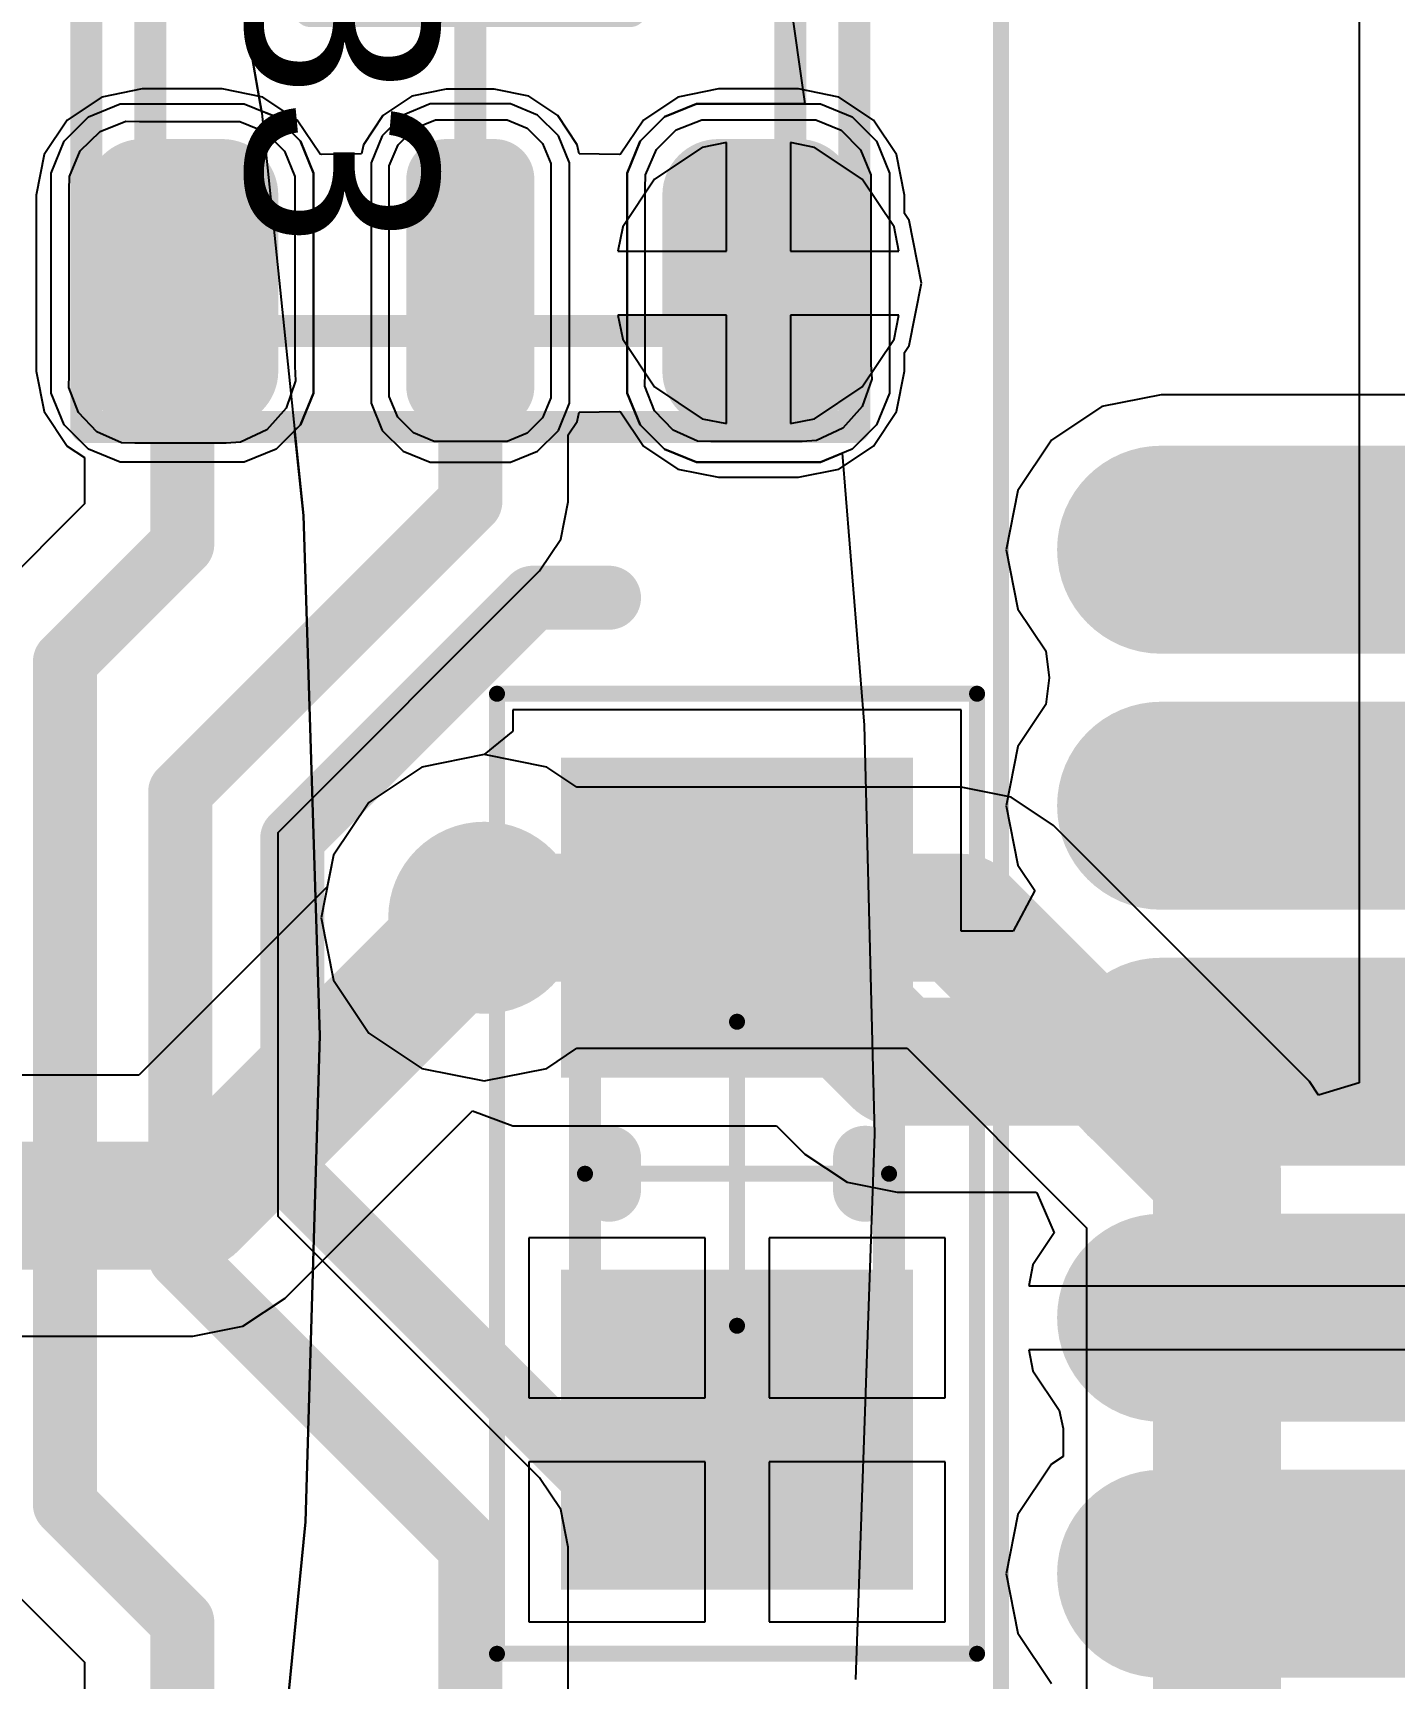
# Model space of a CAD drawing. Header units: inches. Extents: x -27 to 142, y -1 to 42.
# Drawn here: x 46.3 to 50.55, y 17.12 to 22.26 of the extents above; entities that cross this region are included whole.
import ezdxf

# ---------------------------------------------------------------- set-up
doc = ezdxf.new("R2010")
doc.units = ezdxf.units.IN
for name, color, linetype in [('Bottom Layer', 5, 'Continuous'), ('Bottom Overlay', 54, 'Continuous'), ('Bottom Paste', 16, 'Continuous'), ('Bottom Solder', 6, 'Continuous'), ('Mechanical 13', 56, 'Continuous'), ('Mechanical 15', 56, 'Continuous'), ('Top Layer', 1, 'Continuous'), ('Top Overlay', 2, 'Continuous'), ('Top Paste', 8, 'Continuous'), ('Top Solder', 216, 'Continuous'), ('Via Holes', 16, 'Continuous')]:
    doc.layers.add(name, color=color, linetype=linetype)
doc.styles.add('Arial', font='', dxfattribs={"height": 0.2})
doc.styles.get('Arial').set_extended_font_data('Arial')

# ---------------------------------------------------------------- blocks, each defined once
blk = doc.blocks.new('TQFP80P1200X1200X120_44N_B_765')
at = {"layer": 'Bottom Layer'}
h = blk.add_hatch(color=5, dxfattribs=at)
edge = h.paths.add_edge_path()
edge.add_arc((5.275, -0.8), 0.275, 90, 270)
edge.add_line((5.275, -1.075), (6.475, -1.075))
edge.add_arc((6.475, -0.8), 0.275, 270, 450)
edge.add_line((6.475, -0.525), (5.275, -0.525))
h = blk.add_hatch(color=5, dxfattribs=at)
edge = h.paths.add_edge_path()
edge.add_arc((5.275, -1.6), 0.275, 90, 270)
edge.add_line((5.275, -1.875), (6.475, -1.875))
edge.add_arc((6.475, -1.6), 0.275, 270, 450)
edge.add_line((6.475, -1.325), (5.275, -1.325))
h = blk.add_hatch(color=5, dxfattribs=at)
edge = h.paths.add_edge_path()
edge.add_arc((5.275, -2.4), 0.275, 90, 270)
edge.add_line((5.275, -2.675), (6.475, -2.675))
edge.add_arc((6.475, -2.4), 0.275, 270, 450)
edge.add_line((6.475, -2.125), (5.275, -2.125))
h = blk.add_hatch(color=5, dxfattribs=at)
edge = h.paths.add_edge_path()
edge.add_arc((5.275, -3.2), 0.275, 90, 270)
edge.add_line((5.275, -3.475), (6.475, -3.475))
edge.add_arc((6.475, -3.2), 0.275, 270, 450)
edge.add_line((6.475, -2.925), (5.275, -2.925))
h = blk.add_hatch(color=5, dxfattribs=at)
edge = h.paths.add_edge_path()
edge.add_arc((5.275, -4), 0.275, 90, 270)
edge.add_line((5.275, -4.275), (6.475, -4.275))
edge.add_arc((6.475, -4), 0.275, 270, 450)
edge.add_line((6.475, -3.725), (5.275, -3.725))
at = {"layer": 'Bottom Paste'}
h = blk.add_hatch(color=16, dxfattribs=at)
edge = h.paths.add_edge_path()
edge.add_arc((5.275, -0.8), 0.275, 90, 270)
edge.add_line((5.275, -1.075), (6.475, -1.075))
edge.add_arc((6.475, -0.8), 0.275, 270, 450)
edge.add_line((6.475, -0.525), (5.275, -0.525))
h = blk.add_hatch(color=16, dxfattribs=at)
edge = h.paths.add_edge_path()
edge.add_arc((5.275, -1.6), 0.275, 90, 270)
edge.add_line((5.275, -1.875), (6.475, -1.875))
edge.add_arc((6.475, -1.6), 0.275, 270, 450)
edge.add_line((6.475, -1.325), (5.275, -1.325))
h = blk.add_hatch(color=16, dxfattribs=at)
edge = h.paths.add_edge_path()
edge.add_arc((5.275, -2.4), 0.275, 90, 270)
edge.add_line((5.275, -2.675), (6.475, -2.675))
edge.add_arc((6.475, -2.4), 0.275, 270, 450)
edge.add_line((6.475, -2.125), (5.275, -2.125))
h = blk.add_hatch(color=16, dxfattribs=at)
edge = h.paths.add_edge_path()
edge.add_arc((5.275, -3.2), 0.275, 90, 270)
edge.add_line((5.275, -3.475), (6.475, -3.475))
edge.add_arc((6.475, -3.2), 0.275, 270, 450)
edge.add_line((6.475, -2.925), (5.275, -2.925))
h = blk.add_hatch(color=16, dxfattribs=at)
edge = h.paths.add_edge_path()
edge.add_arc((5.275, -4), 0.275, 90, 270)
edge.add_line((5.275, -4.275), (6.475, -4.275))
edge.add_arc((6.475, -4), 0.275, 270, 450)
edge.add_line((6.475, -3.725), (5.275, -3.725))
at = {"layer": 'Bottom Solder'}
h = blk.add_hatch(color=6, dxfattribs=at)
edge = h.paths.add_edge_path()
edge.add_arc((5.275, -0.8), 0.325, 90, 270)
edge.add_line((5.275, -1.125), (6.475, -1.125))
edge.add_arc((6.475, -0.8), 0.325, 270, 450)
edge.add_line((6.475, -0.475), (5.275, -0.475))
h = blk.add_hatch(color=6, dxfattribs=at)
edge = h.paths.add_edge_path()
edge.add_arc((5.275, -1.6), 0.325, 90, 270)
edge.add_line((5.275, -1.925), (6.475, -1.925))
edge.add_arc((6.475, -1.6), 0.325, 270, 450)
edge.add_line((6.475, -1.275), (5.275, -1.275))
h = blk.add_hatch(color=6, dxfattribs=at)
edge = h.paths.add_edge_path()
edge.add_arc((5.275, -2.4), 0.325, 90, 270)
edge.add_line((5.275, -2.725), (6.475, -2.725))
edge.add_arc((6.475, -2.4), 0.325, 270, 450)
edge.add_line((6.475, -2.075), (5.275, -2.075))
h = blk.add_hatch(color=6, dxfattribs=at)
edge = h.paths.add_edge_path()
edge.add_arc((5.275, -3.2), 0.325, 90, 270)
edge.add_line((5.275, -3.525), (6.475, -3.525))
edge.add_arc((6.475, -3.2), 0.325, 270, 450)
edge.add_line((6.475, -2.875), (5.275, -2.875))
h = blk.add_hatch(color=6, dxfattribs=at)
edge = h.paths.add_edge_path()
edge.add_arc((5.275, -4), 0.325, 90, 270)
edge.add_line((5.275, -4.325), (6.475, -4.325))
edge.add_arc((6.475, -4), 0.325, 270, 450)
edge.add_line((6.475, -3.675), (5.275, -3.675))
at = {"layer": 'Mechanical 15'}
blk.add_lwpolyline([(6.975, 6.975, 0.05, 0.05, 0), (6.975, -6.975, 0.05, 0.05, 0)], format="xyseb", dxfattribs=at)
blk = doc.blocks.new('CAPC0603_1608_55_N_B_770')
at = {"layer": 'Bottom Layer'}
for points in [[(-0.35, 0.5), (-0.35, -0.5), (-1.25, -0.5), (-1.25, 0.5)], [(1.25, 0.5), (1.25, -0.5), (0.35, -0.5), (0.35, 0.5)]]:
    blk.add_hatch(color=5, dxfattribs=at).paths.add_polyline_path(points)
at = {"layer": 'Bottom Paste'}
for points in [[(-0.35, 0.5), (-0.35, -0.5), (-1.25, -0.5), (-1.25, 0.5)], [(1.25, 0.5), (1.25, -0.5), (0.35, -0.5), (0.35, 0.5)]]:
    blk.add_hatch(color=16, dxfattribs=at).paths.add_polyline_path(points)
at = {"layer": 'Bottom Solder'}
for points in [[(-0.3, 0.55), (-0.3, -0.55), (-1.3, -0.55), (-1.3, 0.55)], [(1.3, 0.55), (1.3, -0.55), (0.3, -0.55), (0.3, 0.55)]]:
    blk.add_hatch(color=6, dxfattribs=at).paths.add_polyline_path(points)
at = {"layer": 'Bottom Overlay'}
for points in [[(-0.05, 0.4, 0.2, 0.2, 0), (0.05, 0.4, 0.2, 0.2, 0)], [(-0.05, -0.4, 0.2, 0.2, 0), (0.05, -0.4, 0.2, 0.2, 0)]]:
    blk.add_lwpolyline(points, format="xyseb", dxfattribs=at)
for points in [[(-0.1, 0.4, 0.1, 0.1, 1), (0, 0.4, 0.1, 0.1, 1)], [(0, 0.4, 0.1, 0.1, 1), (0.1, 0.4, 0.1, 0.1, 1)], [(-0.1, -0.4, 0.1, 0.1, 1), (0, -0.4, 0.1, 0.1, 1)], [(0, -0.4, 0.1, 0.1, 1), (0.1, -0.4, 0.1, 0.1, 1)]]:
    blk.add_lwpolyline(points, format="xyseb", close=True, dxfattribs=at)
at = {"layer": 'Mechanical 13'}
for points in [[(-0.875, 0.475, 0.1, 0.1, 0), (0.875, 0.475, 0.1, 0.1, 0)], [(-0.875, 0.475, 0.1, 0.1, 0), (-0.875, -0.475, 0.1, 0.1, 0)], [(0.875, 0.475, 0.1, 0.1, 0), (0.875, -0.475, 0.1, 0.1, 0)], [(-0.875, -0.475, 0.1, 0.1, 0), (0.875, -0.475, 0.1, 0.1, 0)]]:
    blk.add_lwpolyline(points, format="xyseb", dxfattribs=at)
for points in [[(-0.9, 0.475, 0.05, 0.05, 1), (-0.85, 0.475, 0.05, 0.05, 1)], [(-0.9, 0.475, 0.05, 0.05, 1), (-0.85, 0.475, 0.05, 0.05, 1)], [(0.85, 0.475, 0.05, 0.05, 1), (0.9, 0.475, 0.05, 0.05, 1)], [(0.85, 0.475, 0.05, 0.05, 1), (0.9, 0.475, 0.05, 0.05, 1)], [(-0.9, -0.475, 0.05, 0.05, 1), (-0.85, -0.475, 0.05, 0.05, 1)], [(-0.9, -0.475, 0.05, 0.05, 1), (-0.85, -0.475, 0.05, 0.05, 1)], [(0.85, -0.475, 0.05, 0.05, 1), (0.9, -0.475, 0.05, 0.05, 1)], [(0.85, -0.475, 0.05, 0.05, 1), (0.9, -0.475, 0.05, 0.05, 1)]]:
    blk.add_lwpolyline(points, format="xyseb", close=True, dxfattribs=at)
at = {"layer": 'Mechanical 15'}
for points in [[(-1.5, 0.75, 0.05, 0.05, 0), (1.5, 0.75, 0.05, 0.05, 0)], [(-1.5, 0.75, 0.05, 0.05, 0), (-1.5, -0.75, 0.05, 0.05, 0)], [(1.5, 0.75, 0.05, 0.05, 0), (1.5, -0.75, 0.05, 0.05, 0)], [(0, 0.475, 0.05, 0.05, 0), (0, -0.475, 0.05, 0.05, 0)], [(-0.475, 0, 0.05, 0.05, 0), (0.475, 0, 0.05, 0.05, 0)], [(-1.5, -0.75, 0.05, 0.05, 0), (1.5, -0.75, 0.05, 0.05, 0)]]:
    blk.add_lwpolyline(points, format="xyseb", dxfattribs=at)
for points in [[(-1.5125, 0.75, 0.025, 0.025, 1), (-1.4875, 0.75, 0.025, 0.025, 1)], [(-1.5125, 0.75, 0.025, 0.025, 1), (-1.4875, 0.75, 0.025, 0.025, 1)], [(1.4875, 0.75, 0.025, 0.025, 1), (1.5125, 0.75, 0.025, 0.025, 1)], [(1.4875, 0.75, 0.025, 0.025, 1), (1.5125, 0.75, 0.025, 0.025, 1)], [(-0.0125, 0.475, 0.025, 0.025, 1), (0.0125, 0.475, 0.025, 0.025, 1)], [(-0.4875, 0, 0.025, 0.025, 1), (-0.4625, 0, 0.025, 0.025, 1)], [(0.4625, 0, 0.025, 0.025, 1), (0.4875, 0, 0.025, 0.025, 1)], [(-0.0125, -0.475, 0.025, 0.025, 1), (0.0125, -0.475, 0.025, 0.025, 1)], [(-1.5125, -0.75, 0.025, 0.025, 1), (-1.4875, -0.75, 0.025, 0.025, 1)], [(-1.5125, -0.75, 0.025, 0.025, 1), (-1.4875, -0.75, 0.025, 0.025, 1)], [(1.4875, -0.75, 0.025, 0.025, 1), (1.5125, -0.75, 0.025, 0.025, 1)], [(1.4875, -0.75, 0.025, 0.025, 1), (1.5125, -0.75, 0.025, 0.025, 1)]]:
    blk.add_lwpolyline(points, format="xyseb", close=True, dxfattribs=at)
blk = doc.blocks.new('APA_RGB_LED_2020_805')
at = {"layer": 'Top Layer'}
h = blk.add_hatch(color=1, dxfattribs=at)
edge = h.paths.add_edge_path()
edge.add_arc((-1.125, 1.025), 0.125, 90, 180)
edge.add_line((-1.25, 1.025), (-1.25, 0.775))
edge.add_arc((-1.125, 0.775), 0.125, 180, 270)
edge.add_line((-1.125, 0.65), (-0.575, 0.65))
edge.add_arc((-0.575, 0.775), 0.125, 270, 360)
edge.add_line((-0.45, 0.775), (-0.45, 1.025))
edge.add_arc((-0.575, 1.025), 0.125, 0, 90)
edge.add_line((-0.575, 1.15), (-1.125, 1.15))
h = blk.add_hatch(color=1, dxfattribs=at)
edge = h.paths.add_edge_path()
edge.add_arc((0.575, 1.025), 0.125, 90, 180)
edge.add_line((0.45, 1.025), (0.45, 0.775))
edge.add_arc((0.575, 0.775), 0.125, 180, 270)
edge.add_line((0.575, 0.65), (1.125, 0.65))
edge.add_arc((1.125, 0.775), 0.125, 270, 360)
edge.add_line((1.25, 0.775), (1.25, 1.025))
edge.add_arc((1.125, 1.025), 0.125, 0, 90)
edge.add_line((1.125, 1.15), (0.575, 1.15))
h = blk.add_hatch(color=1, dxfattribs=at)
edge = h.paths.add_edge_path()
edge.add_arc((-1.175, 0.075), 0.075, 90, 180)
edge.add_line((-1.25, 0.075), (-1.25, -0.075))
edge.add_arc((-1.175, -0.075), 0.075, 180, 270)
edge.add_line((-1.175, -0.15), (-0.525, -0.15))
edge.add_arc((-0.525, -0.075), 0.075, 270, 360)
edge.add_line((-0.45, -0.075), (-0.45, 0.075))
edge.add_arc((-0.525, 0.075), 0.075, 0, 90)
edge.add_line((-0.525, 0.15), (-1.175, 0.15))
h = blk.add_hatch(color=1, dxfattribs=at)
edge = h.paths.add_edge_path()
edge.add_arc((0.525, 0.075), 0.075, 90, 180)
edge.add_line((0.45, 0.075), (0.45, -0.075))
edge.add_arc((0.525, -0.075), 0.075, 180, 270)
edge.add_line((0.525, -0.15), (1.175, -0.15))
edge.add_arc((1.175, -0.075), 0.075, 270, 360)
edge.add_line((1.25, -0.075), (1.25, 0.075))
edge.add_arc((1.175, 0.075), 0.075, 0, 90)
edge.add_line((1.175, 0.15), (0.525, 0.15))
blk.add_hatch(color=1, dxfattribs=at).paths.add_polyline_path([(-1.25, -0.65), (-0.45, -0.65), (-0.45, -1.15), (-1.25, -1.15)])
h = blk.add_hatch(color=1, dxfattribs=at)
edge = h.paths.add_edge_path()
edge.add_arc((0.575, -0.775), 0.125, 90, 180)
edge.add_line((0.45, -0.775), (0.45, -1.025))
edge.add_arc((0.575, -1.025), 0.125, 180, 270)
edge.add_line((0.575, -1.15), (1.125, -1.15))
edge.add_arc((1.125, -1.025), 0.125, 270, 360)
edge.add_line((1.25, -1.025), (1.25, -0.775))
edge.add_arc((1.125, -0.775), 0.125, 0, 90)
edge.add_line((1.125, -0.65), (0.575, -0.65))
at = {"layer": 'Top Paste'}
h = blk.add_hatch(color=8, dxfattribs=at)
edge = h.paths.add_edge_path()
edge.add_arc((-1.125, 1.025), 0.125, 90, 180)
edge.add_line((-1.25, 1.025), (-1.25, 0.775))
edge.add_arc((-1.125, 0.775), 0.125, 180, 270)
edge.add_line((-1.125, 0.65), (-0.575, 0.65))
edge.add_arc((-0.575, 0.775), 0.125, 270, 360)
edge.add_line((-0.45, 0.775), (-0.45, 1.025))
edge.add_arc((-0.575, 1.025), 0.125, 0, 90)
edge.add_line((-0.575, 1.15), (-1.125, 1.15))
h = blk.add_hatch(color=8, dxfattribs=at)
edge = h.paths.add_edge_path()
edge.add_arc((0.575, 1.025), 0.125, 90, 180)
edge.add_line((0.45, 1.025), (0.45, 0.775))
edge.add_arc((0.575, 0.775), 0.125, 180, 270)
edge.add_line((0.575, 0.65), (1.125, 0.65))
edge.add_arc((1.125, 0.775), 0.125, 270, 360)
edge.add_line((1.25, 0.775), (1.25, 1.025))
edge.add_arc((1.125, 1.025), 0.125, 0, 90)
edge.add_line((1.125, 1.15), (0.575, 1.15))
h = blk.add_hatch(color=8, dxfattribs=at)
edge = h.paths.add_edge_path()
edge.add_arc((-1.175, 0.075), 0.075, 90, 180)
edge.add_line((-1.25, 0.075), (-1.25, -0.075))
edge.add_arc((-1.175, -0.075), 0.075, 180, 270)
edge.add_line((-1.175, -0.15), (-0.525, -0.15))
edge.add_arc((-0.525, -0.075), 0.075, 270, 360)
edge.add_line((-0.45, -0.075), (-0.45, 0.075))
edge.add_arc((-0.525, 0.075), 0.075, 0, 90)
edge.add_line((-0.525, 0.15), (-1.175, 0.15))
h = blk.add_hatch(color=8, dxfattribs=at)
edge = h.paths.add_edge_path()
edge.add_arc((0.525, 0.075), 0.075, 90, 180)
edge.add_line((0.45, 0.075), (0.45, -0.075))
edge.add_arc((0.525, -0.075), 0.075, 180, 270)
edge.add_line((0.525, -0.15), (1.175, -0.15))
edge.add_arc((1.175, -0.075), 0.075, 270, 360)
edge.add_line((1.25, -0.075), (1.25, 0.075))
edge.add_arc((1.175, 0.075), 0.075, 0, 90)
edge.add_line((1.175, 0.15), (0.525, 0.15))
blk.add_hatch(color=8, dxfattribs=at).paths.add_polyline_path([(-1.25, -0.65), (-0.45, -0.65), (-0.45, -1.15), (-1.25, -1.15)])
h = blk.add_hatch(color=8, dxfattribs=at)
edge = h.paths.add_edge_path()
edge.add_arc((0.575, -0.775), 0.125, 90, 180)
edge.add_line((0.45, -0.775), (0.45, -1.025))
edge.add_arc((0.575, -1.025), 0.125, 180, 270)
edge.add_line((0.575, -1.15), (1.125, -1.15))
edge.add_arc((1.125, -1.025), 0.125, 270, 360)
edge.add_line((1.25, -1.025), (1.25, -0.775))
edge.add_arc((1.125, -0.775), 0.125, 0, 90)
edge.add_line((1.125, -0.65), (0.575, -0.65))
at = {"layer": 'Top Solder'}
h = blk.add_hatch(color=216, dxfattribs=at)
edge = h.paths.add_edge_path()
edge.add_arc((-1.125, 1.025), 0.175, 90, 180)
edge.add_line((-1.3, 1.025), (-1.3, 0.775))
edge.add_arc((-1.125, 0.775), 0.175, 180, 270)
edge.add_line((-1.125, 0.6), (-0.575, 0.6))
edge.add_arc((-0.575, 0.775), 0.175, 270, 360)
edge.add_line((-0.4, 0.775), (-0.4, 1.025))
edge.add_arc((-0.575, 1.025), 0.175, 0, 90)
edge.add_line((-0.575, 1.2), (-1.125, 1.2))
h = blk.add_hatch(color=216, dxfattribs=at)
edge = h.paths.add_edge_path()
edge.add_arc((0.575, 1.025), 0.175, 90, 180)
edge.add_line((0.4, 1.025), (0.4, 0.775))
edge.add_arc((0.575, 0.775), 0.175, 180, 270)
edge.add_line((0.575, 0.6), (1.125, 0.6))
edge.add_arc((1.125, 0.775), 0.175, 270, 360)
edge.add_line((1.3, 0.775), (1.3, 1.025))
edge.add_arc((1.125, 1.025), 0.175, 0, 90)
edge.add_line((1.125, 1.2), (0.575, 1.2))
h = blk.add_hatch(color=216, dxfattribs=at)
edge = h.paths.add_edge_path()
edge.add_arc((-1.175, 0.075), 0.125, 90, 180)
edge.add_line((-1.3, 0.075), (-1.3, -0.075))
edge.add_arc((-1.175, -0.075), 0.125, 180, 270)
edge.add_line((-1.175, -0.2), (-0.525, -0.2))
edge.add_arc((-0.525, -0.075), 0.125, 270, 360)
edge.add_line((-0.4, -0.075), (-0.4, 0.075))
edge.add_arc((-0.525, 0.075), 0.125, 0, 90)
edge.add_line((-0.525, 0.2), (-1.175, 0.2))
h = blk.add_hatch(color=216, dxfattribs=at)
edge = h.paths.add_edge_path()
edge.add_arc((0.525, 0.075), 0.125, 90, 180)
edge.add_line((0.4, 0.075), (0.4, -0.075))
edge.add_arc((0.525, -0.075), 0.125, 180, 270)
edge.add_line((0.525, -0.2), (1.175, -0.2))
edge.add_arc((1.175, -0.075), 0.125, 270, 360)
edge.add_line((1.3, -0.075), (1.3, 0.075))
edge.add_arc((1.175, 0.075), 0.125, 0, 90)
edge.add_line((1.175, 0.2), (0.525, 0.2))
blk.add_hatch(color=216, dxfattribs=at).paths.add_polyline_path([(-1.3, -0.6), (-0.4, -0.6), (-0.4, -1.2), (-1.3, -1.2)])
h = blk.add_hatch(color=216, dxfattribs=at)
edge = h.paths.add_edge_path()
edge.add_arc((0.575, -0.775), 0.175, 90, 180)
edge.add_line((0.4, -0.775), (0.4, -1.025))
edge.add_arc((0.575, -1.025), 0.175, 180, 270)
edge.add_line((0.575, -1.2), (1.125, -1.2))
edge.add_arc((1.125, -1.025), 0.175, 270, 360)
edge.add_line((1.3, -1.025), (1.3, -0.775))
edge.add_arc((1.125, -0.775), 0.175, 0, 90)
edge.add_line((1.125, -0.6), (0.575, -0.6))
at = {"layer": 'Mechanical 13'}
for points in [[(1, 1, 0.1, 0.1, 0), (-1, 1, 0.1, 0.1, 0)], [(-1, -1, 0.1, 0.1, 0), (-1, 1, 0.1, 0.1, 0)], [(1, -1, 0.1, 0.1, 0), (1, 1, 0.1, 0.1, 0)], [(1, -1, 0.1, 0.1, 0), (-1, -1, 0.1, 0.1, 0)]]:
    blk.add_lwpolyline(points, format="xyseb", dxfattribs=at)
for points in [[(-1.025, 1, 0.05, 0.05, 1), (-0.975, 1, 0.05, 0.05, 1)], [(-1.025, 1, 0.05, 0.05, 1), (-0.975, 1, 0.05, 0.05, 1)], [(0.975, 1, 0.05, 0.05, 1), (1.025, 1, 0.05, 0.05, 1)], [(0.975, 1, 0.05, 0.05, 1), (1.025, 1, 0.05, 0.05, 1)], [(-1.025, -1, 0.05, 0.05, 1), (-0.975, -1, 0.05, 0.05, 1)], [(-1.025, -1, 0.05, 0.05, 1), (-0.975, -1, 0.05, 0.05, 1)], [(0.975, -1, 0.05, 0.05, 1), (1.025, -1, 0.05, 0.05, 1)], [(0.975, -1, 0.05, 0.05, 1), (1.025, -1, 0.05, 0.05, 1)]]:
    blk.add_lwpolyline(points, format="xyseb", close=True, dxfattribs=at)
at = {"layer": 'Mechanical 15'}
for points in [[(-1.3, -1.2, 0.1, 0.1, 0), (-1.3, 1.2, 0.1, 0.1, 0)], [(1.3, 1.2, 0.1, 0.1, 0), (-1.3, 1.2, 0.1, 0.1, 0)], [(1.3, -1.2, 0.1, 0.1, 0), (1.3, 1.2, 0.1, 0.1, 0)], [(0, -0.5, 0.1, 0.1, 0), (0, 0.5, 0.1, 0.1, 0)], [(0.5, 0, 0.1, 0.1, 0), (-0.5, 0, 0.1, 0.1, 0)], [(1.3, -1.2, 0.1, 0.1, 0), (-1.3, -1.2, 0.1, 0.1, 0)]]:
    blk.add_lwpolyline(points, format="xyseb", dxfattribs=at)
for points in [[(-1.325, 1.2, 0.05, 0.05, 1), (-1.275, 1.2, 0.05, 0.05, 1)], [(-1.325, 1.2, 0.05, 0.05, 1), (-1.275, 1.2, 0.05, 0.05, 1)], [(1.275, 1.2, 0.05, 0.05, 1), (1.325, 1.2, 0.05, 0.05, 1)], [(1.275, 1.2, 0.05, 0.05, 1), (1.325, 1.2, 0.05, 0.05, 1)], [(-0.025, 0.5, 0.05, 0.05, 1), (0.025, 0.5, 0.05, 0.05, 1)], [(-0.525, 0, 0.05, 0.05, 1), (-0.475, 0, 0.05, 0.05, 1)], [(0.475, 0, 0.05, 0.05, 1), (0.525, 0, 0.05, 0.05, 1)], [(-0.025, -0.5, 0.05, 0.05, 1), (0.025, -0.5, 0.05, 0.05, 1)], [(-1.325, -1.2, 0.05, 0.05, 1), (-1.275, -1.2, 0.05, 0.05, 1)], [(-1.325, -1.2, 0.05, 0.05, 1), (-1.275, -1.2, 0.05, 0.05, 1)], [(1.275, -1.2, 0.05, 0.05, 1), (1.325, -1.2, 0.05, 0.05, 1)], [(1.275, -1.2, 0.05, 0.05, 1), (1.325, -1.2, 0.05, 0.05, 1)]]:
    blk.add_lwpolyline(points, format="xyseb", close=True, dxfattribs=at)
at = {"layer": 'Top Overlay'}
for p, q in [((-1.2929, 1.2689), (-1.1937, 1.31)), ((-1.1937, 1.31), (-1.14, 1.31)), ((-1.14, 1.31), (-1.14, 1.31)), ((-1.14, 1.31), (-0.56, 1.31)), ((-0.56, 1.31), (-0.5063, 1.31)), ((-0.5063, 1.31), (-0.4071, 1.2689)), ((0.4071, 1.2689), (0.5063, 1.31)), ((0.5063, 1.31), (0.56, 1.31)), ((0.56, 1.31), (0.56, 1.31)), ((0.56, 1.31), (1.14, 1.31)), ((1.14, 1.31), (1.1937, 1.31)), ((1.1937, 1.31), (1.2929, 1.2689)), ((-1.3689, 1.1929), (-1.2929, 1.2689)), ((-0.4071, 1.2689), (-0.3311, 1.1929)), ((0.3311, 1.1929), (0.4071, 1.2689)), ((1.2929, 1.2689), (1.3689, 1.1929)), ((-1.41, 1.0937), (-1.3689, 1.1929)), ((-0.3311, 1.1929), (-0.29, 1.0937)), ((0.29, 1.0937), (0.3311, 1.1929)), ((1.3689, 1.1929), (1.41, 1.0937)), ((-1.41, 1.04), (-1.41, 1.0937)), ((-0.29, 1.0937), (-0.29, 1.04)), ((0.29, 1.04), (0.29, 1.0937)), ((1.41, 1.0937), (1.41, 1.04)), ((-1.41, 0.76), (-1.41, 1.04)), ((-0.29, 1.04), (-0.29, 1.04)), ((-0.29, 1.04), (-0.29, 0.76)), ((0.29, 0.76), (0.29, 1.04)), ((1.41, 1.04), (1.41, 1.04)), ((1.41, 1.04), (1.41, 0.76)), ((-1.41, 0.76), (-1.41, 0.76)), ((-1.41, 0.7063), (-1.41, 0.76)), ((-0.29, 0.76), (-0.29, 0.7063)), ((0.29, 0.76), (0.29, 0.76)), ((0.29, 0.7063), (0.29, 0.76)), ((1.41, 0.76), (1.41, 0.7063)), ((-1.3689, 0.6071), (-1.41, 0.7063)), ((-0.29, 0.7063), (-0.3311, 0.6071)), ((0.3311, 0.6071), (0.29, 0.7063)), ((1.41, 0.7063), (1.3689, 0.6071)), ((-1.2929, 0.5311), (-1.3689, 0.6071)), ((-0.3311, 0.6071), (-0.4071, 0.5311)), ((0.4071, 0.5311), (0.3311, 0.6071)), ((1.3689, 0.6071), (1.2929, 0.5311)), ((-1.1937, 0.49), (-1.2929, 0.5311)), ((-0.4071, 0.5311), (-0.5063, 0.49)), ((0.5063, 0.49), (0.4071, 0.5311)), ((1.2929, 0.5311), (1.1937, 0.49)), ((-1.14, 0.49), (-1.1937, 0.49)), ((-0.56, 0.49), (-1.14, 0.49)), ((-0.5063, 0.49), (-0.56, 0.49)), ((-0.56, 0.49), (-0.56, 0.49)), ((0.56, 0.49), (0.5063, 0.49)), ((1.14, 0.49), (0.56, 0.49)), ((1.1937, 0.49), (1.14, 0.49)), ((1.14, 0.49), (1.14, 0.49)), ((-1.2258, 0.31), (-1.3103, 0.275)), ((-1.18, 0.31), (-1.2258, 0.31)), ((-0.52, 0.31), (-1.18, 0.31)), ((-0.4742, 0.31), (-0.52, 0.31)), ((-0.52, 0.31), (-0.52, 0.31)), ((-0.3897, 0.275), (-0.4742, 0.31)), ((0.4743, 0.31), (0.3897, 0.275)), ((0.52, 0.31), (0.4743, 0.31)), ((1.18, 0.31), (0.52, 0.31)), ((1.2258, 0.31), (1.18, 0.31)), ((1.18, 0.31), (1.18, 0.31)), ((1.3103, 0.275), (1.2258, 0.31)), ((-1.3103, 0.275), (-1.375, 0.2103)), ((-0.325, 0.2103), (-0.3897, 0.275)), ((0.3897, 0.275), (0.325, 0.2103)), ((1.375, 0.2103), (1.3103, 0.275)), ((-1.375, 0.2103), (-1.41, 0.1257)), ((-0.29, 0.1257), (-0.325, 0.2103)), ((0.325, 0.2103), (0.29, 0.1257)), ((1.41, 0.1257), (1.375, 0.2103)), ((-1.41, 0.1257), (-1.41, 0.08)), ((-0.29, 0.08), (-0.29, 0.1257)), ((0.29, 0.1257), (0.29, 0.08)), ((1.41, 0.08), (1.41, 0.1257)), ((-1.41, 0.08), (-1.41, -0.08)), ((-1.41, 0.08), (-1.41, 0.08)), ((-0.29, -0.08), (-0.29, 0.08)), ((0.29, 0.08), (0.29, -0.08)), ((0.29, 0.08), (0.29, 0.08)), ((1.41, -0.08), (1.41, 0.08)), ((-1.41, -0.08), (-1.41, -0.1258)), ((-0.29, -0.1258), (-0.29, -0.08)), ((-0.29, -0.08), (-0.29, -0.08)), ((0.29, -0.08), (0.29, -0.1258)), ((1.41, -0.1258), (1.41, -0.08)), ((1.41, -0.08), (1.41, -0.08)), ((-1.41, -0.1258), (-1.375, -0.2103)), ((-0.325, -0.2103), (-0.29, -0.1258)), ((0.29, -0.1258), (0.325, -0.2103)), ((1.375, -0.2103), (1.41, -0.1258)), ((-1.375, -0.2103), (-1.3103, -0.275)), ((-0.3897, -0.275), (-0.325, -0.2103)), ((0.325, -0.2103), (0.3897, -0.275)), ((1.3103, -0.275), (1.375, -0.2103)), ((-1.3103, -0.275), (-1.2258, -0.31)), ((-0.4742, -0.31), (-0.3897, -0.275)), ((0.3897, -0.275), (0.4743, -0.31)), ((1.2258, -0.31), (1.3103, -0.275)), ((-1.2258, -0.31), (-1.18, -0.31)), ((-1.18, -0.31), (-1.18, -0.31)), ((-1.18, -0.31), (-0.52, -0.31)), ((-0.52, -0.31), (-0.4742, -0.31)), ((0.4743, -0.31), (0.52, -0.31)), ((0.52, -0.31), (0.52, -0.31)), ((0.52, -0.31), (1.18, -0.31)), ((1.18, -0.31), (1.2258, -0.31)), ((-1.41, -1.31), (-1.41, -0.49)), ((-1.41, -0.49), (-0.29, -0.49)), ((-0.29, -0.49), (-0.29, -1.31)), ((0.4071, -0.5311), (0.5063, -0.49)), ((0.5063, -0.49), (0.56, -0.49)), ((0.56, -0.49), (0.56, -0.49)), ((0.56, -0.49), (1.14, -0.49)), ((1.14, -0.49), (1.1937, -0.49)), ((1.1937, -0.49), (1.2929, -0.5311)), ((0.3311, -0.6071), (0.4071, -0.5311)), ((1.2929, -0.5311), (1.3689, -0.6071)), ((0.29, -0.7063), (0.3311, -0.6071)), ((1.3689, -0.6071), (1.41, -0.7063)), ((0.29, -0.76), (0.29, -0.7063)), ((1.41, -0.7063), (1.41, -0.76)), ((0.29, -1.04), (0.29, -0.76)), ((1.41, -0.76), (1.41, -0.76)), ((1.41, -0.76), (1.41, -1.04)), ((0.29, -1.04), (0.29, -1.04)), ((0.29, -1.0937), (0.29, -1.04)), ((1.41, -1.04), (1.41, -1.0937)), ((0.3311, -1.1929), (0.29, -1.0937)), ((1.41, -1.0937), (1.3689, -1.1929)), ((0.4071, -1.2689), (0.3311, -1.1929)), ((1.3689, -1.1929), (1.2929, -1.2689)), ((0.5063, -1.31), (0.4071, -1.2689)), ((1.2929, -1.2689), (1.1937, -1.31)), ((-0.29, -1.31), (-1.41, -1.31)), ((0.56, -1.31), (0.5063, -1.31)), ((1.14, -1.31), (0.56, -1.31)), ((1.1937, -1.31), (1.14, -1.31)), ((1.14, -1.31), (1.14, -1.31))]:
    blk.add_line(p, q, dxfattribs=at)
at = {"layer": 'Mechanical 15', "style": 'Arial'}
blk.add_text('D33', height=0.6, dxfattribs=at).set_placement((-0.8, -0.7))

msp = doc.modelspace()

# ---------------------------------------------------------------- hatches: boundary and pattern name
at = {"layer": 'Bottom Layer'}
h = msp.add_hatch(color=5, dxfattribs=at)
edge = h.paths.add_edge_path()
edge.add_arc((48.5667, 21.4833), 0.3, 0, 360)
h = msp.add_hatch(color=5, dxfattribs=at)
edge = h.paths.add_edge_path()
edge.add_arc((47.7102, 19.5), 0.3, 0, 360)
at = {"layer": 'Top Layer'}
h = msp.add_hatch(color=1, dxfattribs=at)
edge = h.paths.add_edge_path()
edge.add_arc((48.5667, 21.4833), 0.3, 0, 360)
h = msp.add_hatch(color=1, dxfattribs=at)
edge = h.paths.add_edge_path()
edge.add_arc((47.7102, 19.5), 0.3, 0, 360)
at = {"layer": 'Via Holes'}
h = msp.add_hatch(color=7, dxfattribs=at)
edge = h.paths.add_edge_path()
edge.add_arc((48.5667, 21.4833), 0.15, 0, 360)
h = msp.add_hatch(color=7, dxfattribs=at)
edge = h.paths.add_edge_path()
edge.add_arc((47.7102, 19.5), 0.15, 0, 360)

# ---------------------------------------------------------------- linework, layer by layer
at = {"layer": 'Bottom Layer'}
for p, q in [((48.3911, 21.9072), (48.2423, 21.8077)), ((48.4667, 21.9222), (48.3911, 21.9072)), ((48.4667, 21.5833), (48.4667, 21.9222)), ((48.7423, 21.9072), (48.6667, 21.9222)), ((48.6667, 21.9222), (48.6667, 21.5833)), ((48.8911, 21.8077), (48.7423, 21.9072)), ((48.2423, 21.8077), (48.1428, 21.6589)), ((48.9906, 21.6589), (48.8911, 21.8077)), ((48.1428, 21.6589), (48.1278, 21.5833)), ((49.0056, 21.5833), (48.9906, 21.6589)), ((48.1278, 21.5833), (48.4667, 21.5833)), ((48.6667, 21.5833), (49.0056, 21.5833)), ((48.4667, 21.3833), (48.1278, 21.3833)), ((48.1278, 21.3833), (48.1428, 21.3077)), ((48.4667, 21.0444), (48.4667, 21.3833)), ((49.0056, 21.3833), (48.6667, 21.3833)), ((48.6667, 21.3833), (48.6667, 21.0444)), ((48.9906, 21.3077), (49.0056, 21.3833)), ((48.1428, 21.3077), (48.2423, 21.1589)), ((48.8911, 21.1589), (48.9906, 21.3077)), ((48.2423, 21.1589), (48.3911, 21.0594)), ((48.7423, 21.0594), (48.8911, 21.1589)), ((49.825, 21.1343), (49.6396, 21.0975)), ((51.025, 21.1343), (49.825, 21.1343)), ((49.6396, 21.0975), (49.4825, 20.9925)), ((48.3911, 21.0594), (48.4667, 21.0444)), ((48.6667, 21.0444), (48.7423, 21.0594)), ((49.4825, 20.9925), (49.3775, 20.8354)), ((49.3775, 20.8354), (49.3407, 20.65)), ((49.3407, 20.65), (49.3775, 20.4647)), ((49.3775, 20.4647), (49.4652, 20.3336)), ((49.4652, 20.3336), (49.4754, 20.25)), ((49.4754, 20.25), (49.4652, 20.1664)), ((49.4652, 20.1664), (49.3775, 20.0353)), ((49.2, 20.15), (47.8, 20.15)), ((47.8, 20.15), (47.8, 20.0835)), ((49.2, 19.4578), (49.2, 20.15)), ((47.8, 20.0835), (47.7102, 20.0098)), ((47.7102, 20.0098), (47.5151, 19.971)), ((49.3775, 20.0353), (49.3407, 19.85)), ((47.5151, 19.971), (47.3497, 19.8605)), ((47.3497, 19.8605), (47.2392, 19.6951)), ((49.3407, 19.85), (49.3775, 19.6646)), ((47.2392, 19.6951), (47.2196, 19.5963)), ((49.3775, 19.6646), (49.4309, 19.5848)), ((47.2196, 19.5963), (46.6311, 19.0078)), ((49.4309, 19.5848), (49.363, 19.4578)), ((49.363, 19.4578), (49.2, 19.4578)), ((46.6311, 19.0078), (40.4689, 19.0078)), ((47.0884, 18.3116), (47.673, 18.8962)), ((47.673, 18.8962), (47.8, 18.85)), ((47.8, 18.85), (47.8, 18.85)), ((47.8, 18.85), (48.6232, 18.85)), ((48.6232, 18.85), (48.7116, 18.7616)), ((48.7116, 18.7616), (48.8439, 18.6732)), ((48.8439, 18.6732), (49, 18.6421)), ((49, 18.6421), (49, 18.6421)), ((49, 18.6421), (49.4348, 18.6421)), ((49.4348, 18.6421), (49.4365, 18.6404)), ((49.4365, 18.6404), (49.491, 18.5151)), ((49.491, 18.5151), (49.4246, 18.4158)), ((48.4, 18.5), (47.85, 18.5)), ((47.85, 18.5), (47.85, 18)), ((48.4, 18), (48.4, 18.5)), ((49.15, 18.5), (48.6, 18.5)), ((48.6, 18.5), (48.6, 18)), ((49.15, 18), (49.15, 18.5)), ((49.4246, 18.4158), (49.4115, 18.35)), ((46.9561, 18.2232), (47.0884, 18.3116)), ((49.4115, 18.35), (50.425, 18.35)), ((50.425, 18.35), (51.4384, 18.35)), ((46.8, 18.1922), (46.9561, 18.2232)), ((44.4849, 18.1922), (46.8, 18.1922)), ((46.8, 18.1922), (46.8, 18.1922)), ((50.425, 18.15), (49.4115, 18.15)), ((49.4115, 18.15), (49.4246, 18.0842)), ((51.4384, 18.15), (50.425, 18.15)), ((49.4246, 18.0842), (49.5067, 17.9613)), ((47.85, 18), (48.4, 18)), ((48.6, 18), (49.15, 18)), ((49.5067, 17.9613), (49.5186, 17.9036)), ((49.5186, 17.9036), (49.5186, 17.8166)), ((48.4, 17.8), (47.85, 17.8)), ((47.85, 17.8), (47.85, 17.3)), ((48.4, 17.3), (48.4, 17.8)), ((49.15, 17.8), (48.6, 17.8)), ((48.6, 17.8), (48.6, 17.3)), ((49.15, 17.3), (49.15, 17.8)), ((49.4825, 17.7924), (49.3775, 17.6353)), ((49.5186, 17.8166), (49.4825, 17.7924)), ((49.3775, 17.6353), (49.3407, 17.45)), ((49.3407, 17.45), (49.3775, 17.2646)), ((47.85, 17.3), (48.4, 17.3)), ((48.6, 17.3), (49.15, 17.3)), ((49.3775, 17.2646), (49.4825, 17.1075))]:
    msp.add_line(p, q, dxfattribs=at)
for points in [[(46.8, 18.6, 0.4, 0.4, 0), (47.7, 19.5, 0.4, 0.4, 0)], [(47.7, 19.5, 0.4, 0.4, 0), (48.55, 19.5, 0.4, 0.4, 0)], [(47.7, 19.5, 0.4, 0.4, 0), (47.7102, 19.5, 0.4, 0.4, 0)], [(48.55, 19.5, 0.4, 0.4, 0), (49, 19.05, 0.4, 0.4, 0)], [(49, 19.05, 0.4, 0.4, 0), (50.425, 19.05, 0.4, 0.4, 0)], [(44.179, 18.6, 0.4, 0.4, 0), (46.8, 18.6, 0.4, 0.4, 0)]]:
    msp.add_lwpolyline(points, format="xyseb", dxfattribs=at)
for points in [[(47.6, 19.5, 0.2, 0.2, 1), (47.8, 19.5, 0.2, 0.2, 1)], [(47.6, 19.5, 0.2, 0.2, 1), (47.8, 19.5, 0.2, 0.2, 1)], [(47.6, 19.5, 0.2, 0.2, 1), (47.8, 19.5, 0.2, 0.2, 1)], [(47.6102, 19.5, 0.2, 0.2, 1), (47.8102, 19.5, 0.2, 0.2, 1)], [(48.45, 19.5, 0.2, 0.2, 1), (48.65, 19.5, 0.2, 0.2, 1)], [(48.45, 19.5, 0.2, 0.2, 1), (48.65, 19.5, 0.2, 0.2, 1)], [(48.9, 19.05, 0.2, 0.2, 1), (49.1, 19.05, 0.2, 0.2, 1)], [(48.9, 19.05, 0.2, 0.2, 1), (49.1, 19.05, 0.2, 0.2, 1)], [(50.325, 19.05, 0.2, 0.2, 1), (50.525, 19.05, 0.2, 0.2, 1)], [(46.7, 18.6, 0.2, 0.2, 1), (46.9, 18.6, 0.2, 0.2, 1)], [(46.7, 18.6, 0.2, 0.2, 1), (46.9, 18.6, 0.2, 0.2, 1)]]:
    msp.add_lwpolyline(points, format="xyseb", close=True, dxfattribs=at)
at = {"layer": 'Top Layer'}
for p, q in [((50.4441, 28.6566), (50.4441, 18.9839)), ((46.5149, 22.0644), (46.4074, 21.9926)), ((46.6417, 22.0897), (46.5149, 22.0644)), ((46.8917, 22.0897), (46.6417, 22.0897)), ((47.0185, 22.0644), (46.8917, 22.0897)), ((47.126, 21.9926), (47.0185, 22.0644)), ((47.4844, 22.0673), (47.3934, 22.0066)), ((47.5917, 22.0887), (47.4844, 22.0673)), ((47.7417, 22.0887), (47.5917, 22.0887)), ((47.849, 22.0673), (47.7417, 22.0887)), ((47.94, 22.0066), (47.849, 22.0673)), ((48.3149, 22.0644), (48.2074, 21.9926)), ((48.4417, 22.0897), (48.3149, 22.0644)), ((48.6917, 22.0897), (48.4417, 22.0897)), ((48.8185, 22.0644), (48.6917, 22.0897)), ((48.926, 21.9926), (48.8185, 22.0644)), ((47.3934, 22.0066), (47.3327, 21.9156)), ((48.0007, 21.9156), (47.94, 22.0066)), ((46.4074, 21.9926), (46.3356, 21.8851)), ((47.1973, 21.886), (47.126, 21.9926)), ((48.2074, 21.9926), (48.1361, 21.886)), ((48.9978, 21.8851), (48.926, 21.9926)), ((47.3327, 21.9156), (47.327, 21.887)), ((48.0064, 21.887), (48.0007, 21.9156)), ((46.3356, 21.8851), (46.3103, 21.7583)), ((47.2015, 21.8852), (47.1973, 21.886)), ((47.327, 21.887), (47.2015, 21.8852)), ((48.1319, 21.8852), (48.0064, 21.887)), ((48.1361, 21.886), (48.1319, 21.8852)), ((49.0231, 21.7583), (48.9978, 21.8851)), ((46.3103, 21.7583), (46.3103, 21.2083)), ((49.0231, 21.7003), (49.0231, 21.7583)), ((49.0377, 21.6784), (49.0231, 21.7003)), ((49.0765, 21.4833), (49.0377, 21.6784)), ((49.0377, 21.2882), (49.0765, 21.4833)), ((49.0231, 21.2663), (49.0377, 21.2882)), ((49.0231, 21.2083), (49.0231, 21.2663)), ((46.3103, 21.2083), (46.3356, 21.0815)), ((48.9978, 21.0815), (49.0231, 21.2083)), ((46.3356, 21.0815), (46.4074, 20.974)), ((48.0007, 21.051), (48.0064, 21.0796)), ((48.0064, 21.0796), (48.1319, 21.0814)), ((48.1319, 21.0814), (48.1361, 21.0806)), ((48.1361, 21.0806), (48.2074, 20.974)), ((48.926, 20.974), (48.9978, 21.0815)), ((47.9726, 21.0088), (48.0007, 21.051)), ((47.9726, 20.8), (47.9726, 21.0088)), ((46.4074, 20.974), (46.4608, 20.9383)), ((46.4608, 20.9383), (46.4608, 20.7934)), ((48.2074, 20.974), (48.3149, 20.9022)), ((48.8185, 20.9022), (48.926, 20.974)), ((48.3149, 20.9022), (48.4417, 20.8769)), ((48.4417, 20.8769), (48.6917, 20.8769)), ((48.6917, 20.8769), (48.8185, 20.9022)), ((46.4608, 20.7934), (46.1837, 20.5163)), ((47.9493, 20.6829), (47.9726, 20.8)), ((47.9726, 20.8), (47.9726, 20.8)), ((47.883, 20.5837), (47.9493, 20.6829)), ((47.0661, 19.7668), (47.883, 20.5837)), ((47.883, 20.5837), (47.883, 20.5837)), ((47.7102, 20.0098), (47.5151, 19.971)), ((47.9053, 19.971), (47.7102, 20.0098)), ((47.5151, 19.971), (47.3497, 19.8605)), ((47.9998, 19.9078), (47.9053, 19.971)), ((49.2, 19.9078), (47.9998, 19.9078)), ((49.3561, 19.8768), (49.2, 19.9078)), ((49.2, 19.9078), (49.2, 19.9078)), ((47.3497, 19.8605), (47.2392, 19.6951)), ((49.4884, 19.7884), (49.3561, 19.8768)), ((47.0661, 18.5665), (47.0661, 19.7668)), ((50.2884, 18.9884), (49.4884, 19.7884)), ((47.2392, 19.6951), (47.2004, 19.5)), ((47.2004, 19.5), (47.2392, 19.3049)), ((47.2392, 19.3049), (47.3497, 19.1395)), ((47.3497, 19.1395), (47.5151, 19.029)), ((47.9053, 19.029), (47.9998, 19.0922)), ((47.9998, 19.0922), (49.0311, 19.0922)), ((49.0311, 19.0922), (49.5922, 18.5311)), ((47.5151, 19.029), (47.7102, 18.9902)), ((47.7102, 18.9902), (47.9053, 19.029)), ((50.3171, 18.9454), (50.2884, 18.9884)), ((50.2884, 18.9884), (50.2884, 18.9884)), ((50.4441, 18.9839), (50.3171, 18.9454)), ((47.883, 17.7496), (47.0661, 18.5665)), ((49.5922, 18.5311), (49.5922, 8.2896)), ((47.9493, 17.6504), (47.883, 17.7496)), ((47.883, 17.7496), (47.883, 17.7496)), ((47.9726, 17.5333), (47.9493, 17.6504)), ((47.9726, 16.6578), (47.9726, 17.5333)), ((47.9726, 17.5333), (47.9726, 17.5333)), ((46.1837, 17.4504), (46.4608, 17.1733)), ((46.4608, 17.1733), (46.4608, 16.7833))]:
    msp.add_line(p, q, dxfattribs=at)
for points in [[(46.7667, 20.6667, 0.2, 0.2, 0), (46.7667, 21.4833, 0.2, 0.2, 0)], [(47.6667, 20.8, 0.2, 0.2, 0), (47.6667, 21.4833, 0.2, 0.2, 0)], [(46.7602, 19.8935, 0.2, 0.2, 0), (47.6667, 20.8, 0.2, 0.2, 0)], [(46.4, 20.3, 0.2, 0.2, 0), (46.7667, 20.6667, 0.2, 0.2, 0)], [(47.1102, 19.7485, 0.2, 0.2, 0), (47.8617, 20.5, 0.2, 0.2, 0)], [(47.8617, 20.5, 0.2, 0.2, 0), (48.1, 20.5, 0.2, 0.2, 0)], [(46.4, 17.6667, 0.2, 0.2, 0), (46.4, 20.3, 0.2, 0.2, 0)], [(46.7602, 18.4398, 0.2, 0.2, 0), (46.7602, 19.8935, 0.2, 0.2, 0)], [(47.1102, 18.6898, 0.2, 0.2, 0), (47.1102, 19.7485, 0.2, 0.2, 0)], [(47.7102, 19.5, 0.4, 0.4, 0), (49.2, 19.5, 0.4, 0.4, 0)], [(49.2, 19.5, 0.4, 0.4, 0), (50, 18.7, 0.4, 0.4, 0)], [(50, 8, 0.4, 0.4, 0), (50, 18.7, 0.4, 0.4, 0)], [(47.1102, 18.6898, 0.2, 0.2, 0), (48.2, 17.6, 0.2, 0.2, 0)], [(46.7602, 18.4398, 0.2, 0.2, 0), (47.6667, 17.5333, 0.2, 0.2, 0)], [(46.4, 17.6667, 0.2, 0.2, 0), (46.7667, 17.3, 0.2, 0.2, 0)], [(47.6667, 16.1833, 0.2, 0.2, 0), (47.6667, 17.5333, 0.2, 0.2, 0)], [(46.7667, 16.1833, 0.2, 0.2, 0), (46.7667, 17.3, 0.2, 0.2, 0)]]:
    msp.add_lwpolyline(points, format="xyseb", dxfattribs=at)
for points in [[(46.7167, 21.4833, 0.1, 0.1, 1), (46.8167, 21.4833, 0.1, 0.1, 1)], [(47.6167, 21.4833, 0.1, 0.1, 1), (47.7167, 21.4833, 0.1, 0.1, 1)], [(47.6167, 20.8, 0.1, 0.1, 1), (47.7167, 20.8, 0.1, 0.1, 1)], [(47.6167, 20.8, 0.1, 0.1, 1), (47.7167, 20.8, 0.1, 0.1, 1)], [(46.7167, 20.6667, 0.1, 0.1, 1), (46.8167, 20.6667, 0.1, 0.1, 1)], [(46.7167, 20.6667, 0.1, 0.1, 1), (46.8167, 20.6667, 0.1, 0.1, 1)], [(47.8117, 20.5, 0.1, 0.1, 1), (47.9117, 20.5, 0.1, 0.1, 1)], [(47.8117, 20.5, 0.1, 0.1, 1), (47.9117, 20.5, 0.1, 0.1, 1)], [(48.05, 20.5, 0.1, 0.1, 1), (48.15, 20.5, 0.1, 0.1, 1)], [(46.35, 20.3, 0.1, 0.1, 1), (46.45, 20.3, 0.1, 0.1, 1)], [(46.35, 20.3, 0.1, 0.1, 1), (46.45, 20.3, 0.1, 0.1, 1)], [(46.7102, 19.8935, 0.1, 0.1, 1), (46.8102, 19.8935, 0.1, 0.1, 1)], [(46.7102, 19.8935, 0.1, 0.1, 1), (46.8102, 19.8935, 0.1, 0.1, 1)], [(47.0602, 19.7485, 0.1, 0.1, 1), (47.1602, 19.7485, 0.1, 0.1, 1)], [(47.0602, 19.7485, 0.1, 0.1, 1), (47.1602, 19.7485, 0.1, 0.1, 1)], [(47.6102, 19.5, 0.2, 0.2, 1), (47.8102, 19.5, 0.2, 0.2, 1)], [(49.1, 19.5, 0.2, 0.2, 1), (49.3, 19.5, 0.2, 0.2, 1)], [(49.1, 19.5, 0.2, 0.2, 1), (49.3, 19.5, 0.2, 0.2, 1)], [(49.9, 18.7, 0.2, 0.2, 1), (50.1, 18.7, 0.2, 0.2, 1)], [(49.9, 18.7, 0.2, 0.2, 1), (50.1, 18.7, 0.2, 0.2, 1)], [(47.0602, 18.6898, 0.1, 0.1, 1), (47.1602, 18.6898, 0.1, 0.1, 1)], [(47.0602, 18.6898, 0.1, 0.1, 1), (47.1602, 18.6898, 0.1, 0.1, 1)], [(46.7102, 18.4398, 0.1, 0.1, 1), (46.8102, 18.4398, 0.1, 0.1, 1)], [(46.7102, 18.4398, 0.1, 0.1, 1), (46.8102, 18.4398, 0.1, 0.1, 1)], [(46.35, 17.6667, 0.1, 0.1, 1), (46.45, 17.6667, 0.1, 0.1, 1)], [(46.35, 17.6667, 0.1, 0.1, 1), (46.45, 17.6667, 0.1, 0.1, 1)], [(48.15, 17.6, 0.1, 0.1, 1), (48.25, 17.6, 0.1, 0.1, 1)], [(47.6167, 17.5333, 0.1, 0.1, 1), (47.7167, 17.5333, 0.1, 0.1, 1)], [(47.6167, 17.5333, 0.1, 0.1, 1), (47.7167, 17.5333, 0.1, 0.1, 1)], [(46.7167, 17.3, 0.1, 0.1, 1), (46.8167, 17.3, 0.1, 0.1, 1)], [(46.7167, 17.3, 0.1, 0.1, 1), (46.8167, 17.3, 0.1, 0.1, 1)]]:
    msp.add_lwpolyline(points, format="xyseb", close=True, dxfattribs=at)
at = {"layer": 'Top Overlay'}
for p, q in [((46.8179, 23.1521), (47.0156, 22.0137)), ((47.0144, 22.0209), (46.9098, 22.6233)), ((48.6341, 22.5934), (48.7115, 22.0433)), ((47.0596, 22.0022), (47.0144, 22.0209)), ((47.0156, 22.0137), (47.1452, 20.7567)), ((47.4564, 22.0083), (47.3917, 21.9436)), ((47.5409, 22.0433), (47.4564, 22.0083)), ((47.7924, 22.0433), (47.5409, 22.0433)), ((47.877, 22.0083), (47.7924, 22.0433)), ((47.9417, 21.9436), (47.877, 22.0083)), ((48.373, 22.0433), (48.2738, 22.0022)), ((48.7115, 22.0433), (48.373, 22.0433)), ((46.4479, 21.8961), (46.5098, 21.9566)), ((46.5098, 21.9566), (46.5902, 21.9888)), ((46.5902, 21.9888), (46.6334, 21.9882)), ((46.6334, 21.9882), (46.6334, 21.9883)), ((46.6334, 21.9883), (46.9034, 21.9883)), ((46.9034, 21.9883), (46.9462, 21.9883)), ((46.9462, 21.9883), (47.0252, 21.9556)), ((47.0252, 21.9556), (47.0857, 21.8951)), ((47.1356, 21.9262), (47.0596, 22.0022)), ((47.4408, 21.9153), (47.4914, 21.9659)), ((47.4914, 21.9659), (47.5576, 21.9933)), ((47.5576, 21.9933), (47.5934, 21.9933)), ((47.5934, 21.9933), (47.5934, 21.9933)), ((47.5934, 21.9933), (47.7484, 21.9933)), ((47.7484, 21.9933), (47.7822, 21.9933)), ((47.7822, 21.9933), (47.8447, 21.9674)), ((47.8447, 21.9674), (47.8925, 21.9196)), ((48.2738, 22.0022), (48.1978, 21.9262)), ((48.2479, 21.9011), (48.3098, 21.9616)), ((48.3098, 21.9616), (48.3902, 21.9938)), ((48.3902, 21.9938), (48.4334, 21.9932)), ((48.4334, 21.9932), (48.4334, 21.9933)), ((48.4334, 21.9933), (48.7034, 21.9933)), ((48.7034, 21.9933), (48.7462, 21.9933)), ((48.7462, 21.9933), (48.8252, 21.9606)), ((48.8252, 21.9606), (48.8857, 21.9001)), ((47.1767, 21.827), (47.1356, 21.9262)), ((47.3917, 21.9436), (47.3567, 21.859)), ((47.4134, 21.8491), (47.4408, 21.9153)), ((47.8925, 21.9196), (47.9184, 21.8571)), ((47.9767, 21.859), (47.9417, 21.9436)), ((48.1978, 21.9262), (48.1567, 21.827)), ((48.2139, 21.8216), (48.2479, 21.9011)), ((46.4139, 21.8166), (46.4479, 21.8961)), ((47.0857, 21.8951), (47.1184, 21.8161)), ((47.3567, 21.859), (47.3567, 21.8133)), ((47.9184, 21.8571), (47.9184, 21.8233)), ((47.9767, 21.8133), (47.9767, 21.859)), ((48.8857, 21.9001), (48.9184, 21.8211)), ((46.4134, 21.7733), (46.4139, 21.8166)), ((47.1184, 21.8161), (47.1184, 21.7733)), ((47.1767, 21.7733), (47.1767, 21.827)), ((47.3567, 21.8133), (47.3567, 21.1533)), ((47.4134, 21.8133), (47.4134, 21.8491)), ((47.4134, 21.1633), (47.4134, 21.8133)), ((47.9184, 21.8233), (47.9184, 21.8233)), ((47.9184, 21.8233), (47.9184, 21.1583)), ((47.9767, 21.1533), (47.9767, 21.8133)), ((48.1567, 21.827), (48.1567, 21.7733)), ((48.2134, 21.7783), (48.2139, 21.8216)), ((48.9184, 21.8211), (48.9184, 21.7783)), ((46.4134, 21.1983), (46.4134, 21.7733)), ((47.1184, 21.7733), (47.1184, 21.7733)), ((47.1184, 21.7733), (47.1184, 21.2233)), ((47.1767, 21.1933), (47.1767, 21.7733)), ((48.1567, 21.7733), (48.1567, 21.1933)), ((48.2134, 21.2033), (48.2134, 21.7783)), ((48.9184, 21.7783), (48.9184, 21.7783)), ((48.9184, 21.7783), (48.9184, 21.2283)), ((46.4124, 21.1565), (46.4134, 21.1983)), ((46.4134, 21.1983), (46.4134, 21.1983)), ((47.1184, 21.2233), (47.1209, 21.178)), ((47.1767, 21.1396), (47.1767, 21.1933)), ((48.1567, 21.1933), (48.1567, 21.1396)), ((48.2124, 21.1615), (48.2134, 21.2033)), ((48.2134, 21.2033), (48.2134, 21.2033)), ((48.9209, 21.183), (48.8909, 21.0975)), ((48.9184, 21.2283), (48.9209, 21.183)), ((46.4426, 21.0786), (46.4124, 21.1565)), ((47.1209, 21.178), (47.0909, 21.0925)), ((47.1356, 21.0404), (47.1767, 21.1396)), ((47.3567, 21.1533), (47.3567, 21.1075)), ((47.4134, 21.1285), (47.4134, 21.1633)), ((47.4134, 21.1633), (47.4134, 21.1633)), ((47.9184, 21.1583), (47.9184, 21.1245)), ((47.9767, 21.1075), (47.9767, 21.1533)), ((48.1567, 21.1396), (48.1978, 21.0404)), ((48.2426, 21.0836), (48.2124, 21.1615)), ((46.5002, 21.0181), (46.4426, 21.0786)), ((47.0909, 21.0925), (47.0304, 21.025)), ((47.3567, 21.1075), (47.3917, 21.023)), ((47.44, 21.0642), (47.4134, 21.1285)), ((47.9184, 21.1245), (47.8925, 21.062)), ((47.9417, 21.023), (47.9767, 21.1075)), ((48.3002, 21.0231), (48.2426, 21.0836)), ((48.8909, 21.0975), (48.8304, 21.03)), ((47.1178, 21.0226), (47.1356, 21.0404)), ((47.4893, 21.0149), (47.44, 21.0642)), ((47.8925, 21.062), (47.8447, 21.0142)), ((48.1978, 21.0404), (48.2738, 20.9644)), ((48.8304, 21.03), (48.7487, 20.9908)), ((46.5766, 20.9843), (46.5002, 21.0181)), ((46.6184, 20.9833), (46.5766, 20.9843)), ((46.9034, 20.9833), (46.6184, 20.9833)), ((46.9487, 20.9858), (46.9034, 20.9833)), ((46.9034, 20.9833), (46.9034, 20.9833)), ((47.0304, 21.025), (46.9487, 20.9858)), ((47.1452, 20.7567), (47.1178, 21.0226)), ((47.3917, 21.023), (47.4564, 20.9583)), ((47.5536, 20.9883), (47.4893, 21.0149)), ((47.5884, 20.9883), (47.5536, 20.9883)), ((47.7484, 20.9883), (47.5884, 20.9883)), ((47.7822, 20.9883), (47.7484, 20.9883)), ((47.7484, 20.9883), (47.7484, 20.9883)), ((47.8447, 21.0142), (47.7822, 20.9883)), ((47.877, 20.9583), (47.9417, 21.023)), ((48.3766, 20.9893), (48.3002, 21.0231)), ((48.4184, 20.9883), (48.3766, 20.9893)), ((48.7034, 20.9883), (48.4184, 20.9883)), ((48.7487, 20.9908), (48.7034, 20.9883)), ((48.7034, 20.9883), (48.7034, 20.9883)), ((47.4564, 20.9583), (47.5409, 20.9233)), ((47.7924, 20.9233), (47.877, 20.9583)), ((48.2738, 20.9644), (48.373, 20.9233)), ((48.7604, 20.9233), (48.828, 20.9513)), ((48.828, 20.9513), (48.8975, 20.1021)), ((47.5409, 20.9233), (47.7924, 20.9233)), ((48.373, 20.9233), (48.7604, 20.9233)), ((47.1452, 20.7567), (47.1964, 19.1321)), ((47.1964, 19.1321), (47.1452, 20.7567)), ((48.8975, 20.1021), (48.9297, 18.825)), ((47.1964, 19.1321), (47.1513, 17.6124)), ((47.1513, 17.6124), (47.1964, 19.1321)), ((48.9297, 18.825), (48.87, 17.12)), ((47.1513, 17.6124), (46.9524, 15.5692)), ((47.0667, 16.7433), (47.1513, 17.6124))]:
    msp.add_line(p, q, dxfattribs=at)

# ---------------------------------------------------------------- block references
for name, p, rotation in [('APA_RGB_LED_2020_805', (47.6667, 22.3333), 270), ('TQFP80P1200X1200X120_44N_B_765', (56.3, 16.65), 180), ('CAPC0603_1608_55_N_B_770', (48.5, 18.7), 90)]:
    msp.add_blockref(name, p, dxfattribs=dict(rotation=rotation))

doc.saveas('drawing.dxf')
